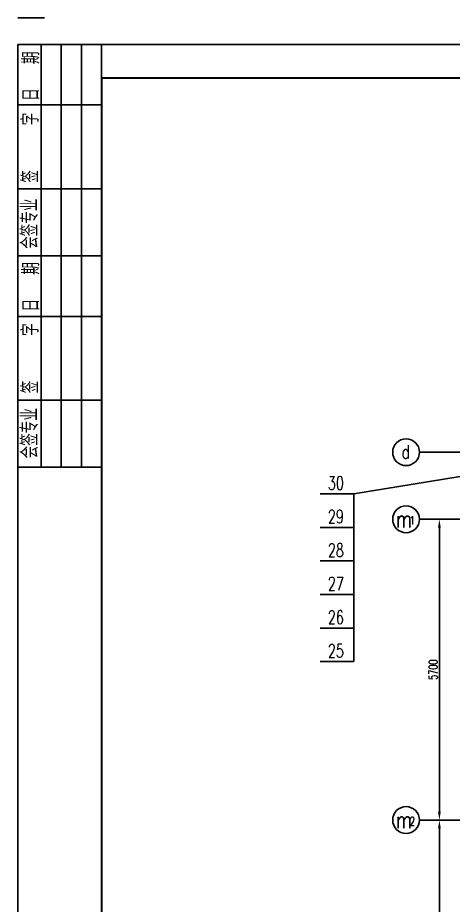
# Model space of a CAD drawing. Header units: millimetres. Extents: x 2180 to 3021, y -3886 to -2681.
# Drawn here: x 2179.9 to 2309.8, y -2945.9 to -2681.4 of the extents above; entities that cross this region are included whole.
import ezdxf
from ezdxf.enums import TextEntityAlignment as Align

# ---------------------------------------------------------------- set-up
doc = ezdxf.new("R2010")
doc.units = ezdxf.units.MM
doc.header["$LTSCALE"] = 10
doc.header["$MEASUREMENT"] = 0
doc.linetypes.add('CENTER', pattern=[2, 1.25, -0.25, 0.25, -0.25])
doc.layers.get('0').update_dxf_attribs({"linetype": 'CONTINUOUS'})
doc.layers.get('DEFPOINTS').update_dxf_attribs({"linetype": 'CONTINUOUS'})
for name, color, linetype in [('1', 2, 'CENTER'), ('2', 2, 'CONTINUOUS'), ('6', 2, 'CONTINUOUS')]:
    doc.layers.add(name, color=color, linetype=linetype)
doc.styles.add('H5', font='romans', dxfattribs={"width": 0.8, "bigfont": 'HZ5.SHX'})
doc.styles.add('HZ', font='txt', dxfattribs={"width": 0.5, "bigfont": 'hztxt.shx'})
doc.styles.add('HZ5', font='romans.shx', dxfattribs={"width": 0.7, "bigfont": 'hztxt.shx'})
doc.dimstyles.new('STANDARD$0', dxfattribs={"dimscale": 0, "dimtxt": 4, "dimasz": 3, "dimexe": 1.5, "dimexo": 0, "dimgap": 1, "dimtad": 1, "dimdec": 0, "dimlfac": 5, "dimzin": 12, "dimdsep": 46, "dimtxsty": 'H5', "dimcen": 0, "dimadec": 0, "dimazin": 0, "dimtfac": 1, "dimtdec": 0, "dimtmove": 0, "dimatfit": 3, "dimfxl": 0, "dimtvp": 0.833333, "dimtolj": 1, "dimtzin": 1, "dimarcsym": 0})

# ---------------------------------------------------------------- blocks, each defined once
blk = doc.blocks.new('*D68')
at = {"color": 2, "linetype": 'ByBlock'}
for p, q in [((2341.3, -2812.36), (2278.67, -2812.36)), ((2280.17, -2899.51), (2280.17, -2814.86)), ((2339.3, -2902.01), (2278.67, -2902.01))]:
    blk.add_line(p, q, dxfattribs=at)
for points in [[(2279.76, -2814.86), (2280.59, -2814.86), (2280.17, -2812.36)], [(2279.76, -2899.51), (2280.59, -2899.51), (2280.17, -2902.01)]]:
    blk.add_solid(points, dxfattribs=at)
at = {"layer": 'DEFPOINTS', "color": 0, "linetype": 'ByBlock'}
for p in [(2280.17, -2812.36), (2341.3, -2812.36), (2339.3, -2902.01)]:
    blk.add_point(p, dxfattribs=at)
at = {"color": 2, "linetype": 'ByBlock', "insert": (2278.32, -2857.18), "char_height": 2.5, "attachment_point": 5, "rotation": 90, "style": 'HZ5'}
blk.add_mtext('\\A1;5700', dxfattribs=at)
blk = doc.blocks.new('*D67')
at = {"color": 2, "linetype": 'ByBlock'}
for p, q in [((2341.31, -2902.01), (2278.68, -2902.01)), ((2280.18, -2990.41), (2280.18, -2904.51)), ((2339.3, -2992.91), (2278.68, -2992.91))]:
    blk.add_line(p, q, dxfattribs=at)
for points in [[(2279.76, -2904.51), (2280.59, -2904.51), (2280.18, -2902.01)], [(2279.76, -2990.41), (2280.59, -2990.41), (2280.18, -2992.91)]]:
    blk.add_solid(points, dxfattribs=at)
at = {"layer": 'DEFPOINTS', "color": 0, "linetype": 'ByBlock'}
for p in [(2280.18, -2902.01), (2341.31, -2902.01), (2339.3, -2992.91)]:
    blk.add_point(p, dxfattribs=at)
at = {"color": 2, "linetype": 'ByBlock', "insert": (2278.33, -2947.46), "char_height": 2.5, "attachment_point": 5, "rotation": 90, "style": 'HZ5'}
blk.add_mtext('\\A1;5700', dxfattribs=at)

msp = doc.modelspace()

# ---------------------------------------------------------------- linework, layer by layer
at = {"layer": '1', "linetype": 'Continuous'}
for p, q in [((2186.8700341, -2815.4048794), (2186.8700341, -2689.4048794)), ((2192.8700341, -2815.4048794), (2192.8700341, -2689.4048794)), ((2198.8700341, -2815.4048794), (2198.8700341, -2689.4048794)), ((2204.8700341, -2707.4048794), (2179.8700341, -2707.4048794)), ((2204.8700341, -2732.4048794), (2179.8700341, -2732.4048794)), ((2204.8700341, -2752.4048794), (2179.8700341, -2752.4048794)), ((2204.8700341, -2770.4048794), (2179.8700341, -2770.4048794)), ((2204.8700341, -2795.4048794), (2179.8700341, -2795.4048794))]:
    msp.add_line(p, q, dxfattribs=at)
at = {"layer": '1'}
msp.add_line((2299.6884621, -2830.8949407), (2395.6194453, -2830.8949407), dxfattribs=at)
at = {"layer": '2'}
for p, q in [((2179.8700341, -2681.4048794), (2187.8700341, -2681.4048794)), ((2179.8700341, -3878.4048794), (2179.8700341, -2689.4048794)), ((2179.8700341, -2689.4048794), (3020.8700341, -2689.4048794)), ((2179.8700341, -2689.4048794), (2179.8700341, -2815.4048794)), ((2204.8700341, -2689.4048794), (2179.8700341, -2689.4048794)), ((2204.8700341, -2815.4048794), (2204.8700341, -2689.4048794)), ((2335.0101212, -2810.8949407), (2299.6884621, -2810.8949407)), ((2337.9726478, -2813.830038), (2280.0755863, -2823.303459)), ((2179.8700341, -2815.4048794), (2204.8700341, -2815.4048794)), ((2280.0755863, -2823.303459), (2280.0755863, -2873.303459)), ((2304.1238611, -2920.5468426), (2299.6884621, -2920.5468426))]:
    msp.add_line(p, q, dxfattribs=at)
at = {"layer": '2', "color": 1, "const_width": 0.6}
for points in [[(2204.8700341, -2699.4048794), (3010.8700341, -2699.4048794)], [(2204.8700341, -3868.4048794), (2204.8700341, -2699.4048794)]]:
    msp.add_lwpolyline(points, dxfattribs=at)
at = {"layer": '2'}
for centre in [(2295.6884621, -2810.8949407), (2295.6884621, -2830.8949407), (2295.6884621, -2920.5468426)]:
    msp.add_circle(centre, 4, dxfattribs=at)
at = {"layer": '6'}
for p, q in [((2280.0755863, -2823.303459), (2270.0755863, -2823.303459)), ((2280.0755863, -2833.303459), (2270.0755863, -2833.303459)), ((2280.0755863, -2843.303459), (2270.0755863, -2843.303459)), ((2280.0755863, -2853.303459), (2270.0755863, -2853.303459)), ((2280.0755863, -2863.303459), (2270.0755863, -2863.303459)), ((2280.0755863, -2873.303459), (2270.0755863, -2873.303459))]:
    msp.add_line(p, q, dxfattribs=at)

# ---------------------------------------------------------------- texts
at = {"layer": '1', "style": 'HZ', "width": 0.75}
for s, p in [('期', (2186.3337644, -2695.221953)), ('日', (2186.3337644, -2706.1975627)), ('字', (2186.1144002, -2713.441465)), ('签', (2186.1144002, -2730.5634162)), ('会签专业', (2185.895036, -2750.3046666)), ('日', (2186.3337644, -2768.9780504)), ('字', (2186.1144002, -2776.2219526)), ('签', (2186.1144002, -2793.3439038)), ('会签专业', (2185.895036, -2812.7521741))]:
    msp.add_text(s, height=5, rotation=90, dxfattribs=at).set_placement(p)
at = {"layer": '1', "linetype": 'Continuous', "style": 'HZ', "width": 0.75}
msp.add_text('期', height=5, rotation=90, dxfattribs=at).set_placement((2186.3337644, -2758.0024406))
at = {"layer": '1', "style": 'HZ', "width": 0.75}
for s, height, p in [('d', 4, (2295.5717952, -2810.8073103)), ('m', 5, (2295.0627433, -2830.8073103)), ('1', 2.5, (2297.5474183, -2831.2137401)), ('m', 5, (2295.0627433, -2920.4592122)), ('2', 2.5, (2297.5474183, -2920.8656421))]:
    msp.add_text(s, height=height, dxfattribs=at).set_placement(p, align=Align.MIDDLE)
at = {"layer": '2', "style": 'H5', "width": 0.7}
for s, p in [('30', (2272.3421186, -2822.097653)), ('29', (2272.3421186, -2832.097653)), ('28', (2272.3421186, -2842.097653)), ('27', (2272.3421186, -2852.097653)), ('26', (2272.3421186, -2862.097653)), ('25', (2272.3421186, -2872.097653))]:
    msp.add_text(s, height=4, dxfattribs=at).set_placement(p)

# ---------------------------------------------------------------- dimensions: what is measured, and where the dimension line sits
for base, p1, p2, picture, middle in [((2305.6238611, -2830.8949407), (2364.7528186, -2920.5468426), (2366.7558286, -2830.8949407), '*D68', (2303.7738611, -2875.7208916)), ((2305.6284982, -2920.5468426), (2364.7528186, -3011.4425133), (2366.7604657, -2920.5468426), '*D67', (2303.7784982, -2965.994678))]:
    dim = msp.add_linear_dim(base=base, p1=p1, p2=p2, angle=90, text='5700', dimstyle='STANDARD$0', override={"dimscale": 1, "dimtxt": 2.5, "dimasz": 2.5, "dimgap": 0.6, "dimlfac": 20, "dimtxsty": 'HZ5', "dimclrd": 2, "dimclre": 2, "dimclrt": 2, "dimtdec": 0, "dimtmove": 2})
    dim.commit()
    dim.dimension.update_dxf_attribs({"geometry": picture, "text_midpoint": middle, "insert": (25.4514812, -18.5360014)})

doc.saveas('drawing.dxf')
